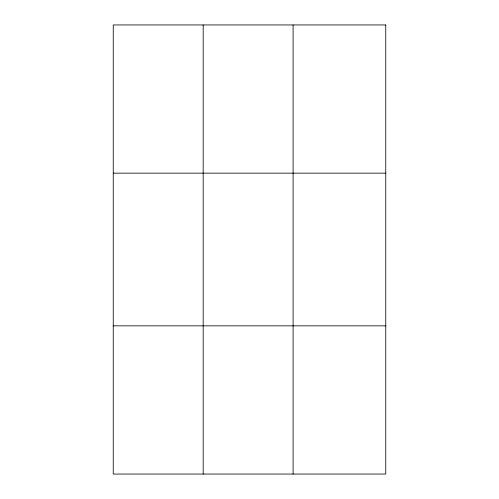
<?xml version="1.0" encoding="UTF-8"?>
<svg xmlns="http://www.w3.org/2000/svg" width="499" height="499" viewBox="0 0 499 499"><rect width="100%" height="100%" fill="white"/><g stroke="black" fill="none" stroke-linecap="round" stroke-linejoin="round"><path stroke-width="0.75" d="M203.174 24.95L203.174 474.05M293.1 24.95L293.1 474.05M113.242 173.153L385.758 173.153M113.242 325.847L385.758 325.847M385.758 24.95L385.758 474.05L113.242 474.05L113.242 24.95L385.758 24.95"/></g></svg>
